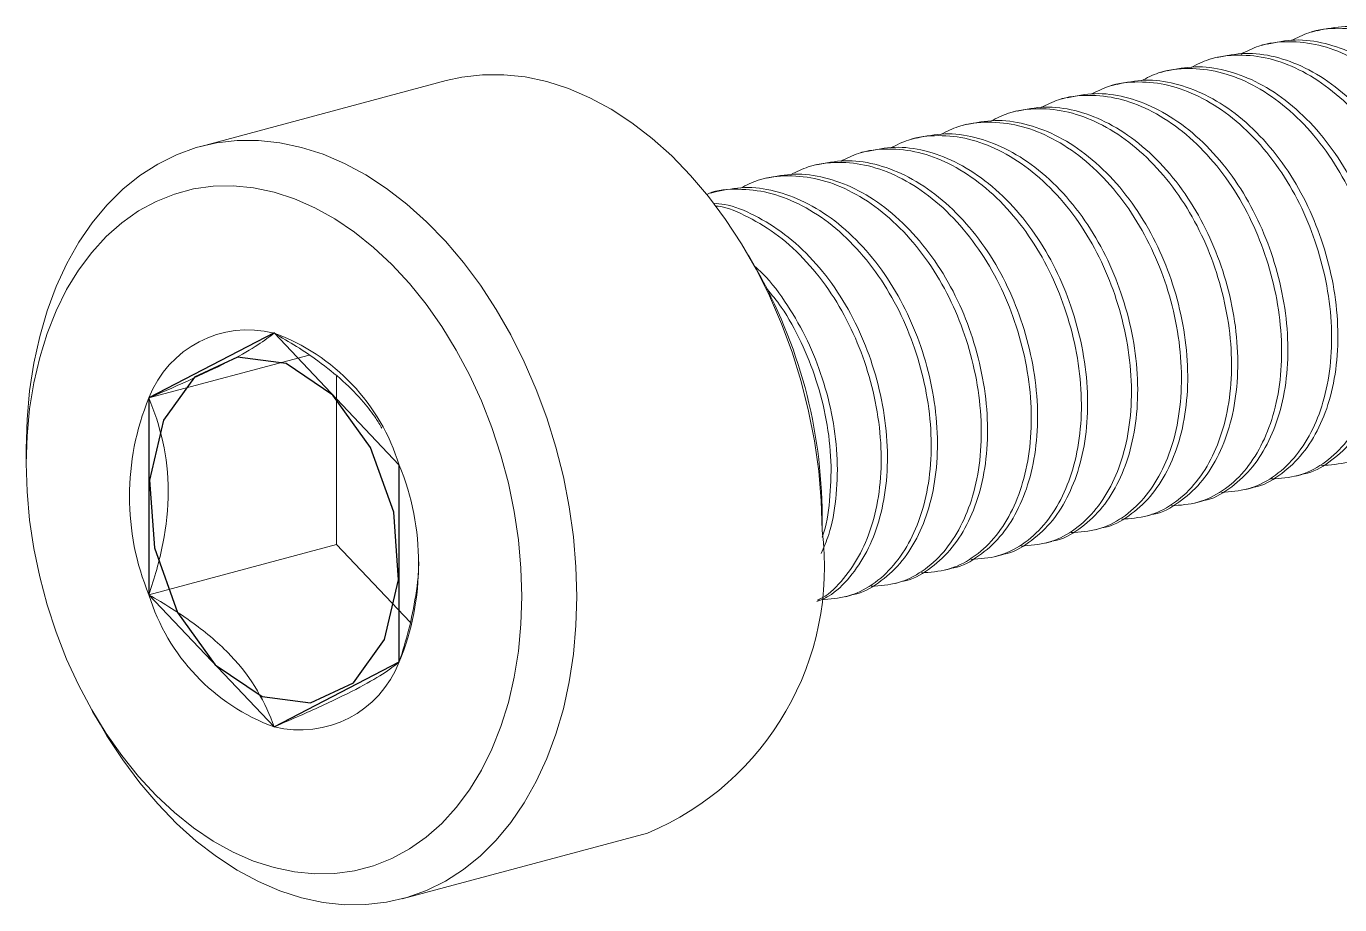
# Model space of a CAD drawing. Header units: millimetres. Extents: x -18 to 0.8, y -7 to 1.5.
# Drawn here: x -18.01 to -8.74, y -7 to -0.8 of the extents above; entities that cross this region are included whole.
import ezdxf

# ---------------------------------------------------------------- set-up
doc = ezdxf.new("R2010")
doc.units = ezdxf.units.MM
doc.linetypes.add('CENTERX2', pattern=[20.32, 12.7, -2.54, 2.54, -2.54])

msp = doc.modelspace()

# ---------------------------------------------------------------- linework, layer by layer
at = {"color": 7, "linetype": 'Continuous', "lineweight": 15}
for p, q in [((-8.8942, -0.83), (-8.9384, -0.8418)), ((-9.2478, -0.9247), (-9.2919, -0.9365)), ((-9.6013, -1.0194), (-9.6455, -1.0312)), ((-15.0482, -1.1846), (-16.7807, -1.6487)), ((-9.9549, -1.1141), (-9.9991, -1.126)), ((-10.3084, -1.2088), (-10.3526, -1.2207)), ((-10.662, -1.3036), (-10.7062, -1.3154)), ((-11.0155, -1.3983), (-11.0597, -1.4101)), ((-11.3691, -1.493), (-11.4133, -1.5048)), ((-11.7226, -1.5877), (-11.7668, -1.5996)), ((-12.0762, -1.6824), (-12.1204, -1.6943)), ((-12.4297, -1.7772), (-12.4739, -1.789)), ((-12.7833, -1.8719), (-12.8275, -1.8837)), ((-13.1368, -1.9666), (-13.181, -1.9784)), ((-12.8609, -2.5078), (-12.9129, -2.4176)), ((-16.0159, -3.1219), (-17.1473, -3.4251)), ((-15.8215, -3.2704), (-15.8215, -4.4605)), ((-18.0135, -3.7841), (-18.0135, -3.8883)), ((-9.0459, -3.9764), (-9.0017, -3.9646)), ((-9.3995, -4.0711), (-9.3553, -4.0593)), ((-9.753, -4.1658), (-9.7088, -4.154)), ((-12.392, -4.3619), (-12.392, -4.2577)), ((-10.1066, -4.2606), (-10.0624, -4.2487)), ((-10.4601, -4.3553), (-10.4159, -4.3434)), ((-10.8137, -4.45), (-10.7695, -4.4382)), ((-15.8215, -4.4605), (-17.1473, -4.8157)), ((-15.8215, -4.4605), (-15.3014, -5.0089)), ((-11.1672, -4.5447), (-11.123, -4.5329)), ((-11.5208, -4.6394), (-11.4766, -4.6276)), ((-11.8743, -4.7342), (-11.8302, -4.7223)), ((-12.2279, -4.8289), (-12.1837, -4.817)), ((-17.5447, -5.6382), (-17.4926, -5.7284)), ((-15.3573, -6.9614), (-13.6249, -6.4973))]:
    msp.add_line(p, q, dxfattribs=at)
at = {"color": 7, "linetype": 'Continuous'}
for p, q in [((-16.2635, -2.9665), (-17.1473, -3.4251)), ((-15.3796, -3.8987), (-16.2635, -2.9665)), ((-17.1473, -3.4251), (-17.1473, -4.8157)), ((-15.3796, -5.2893), (-15.3796, -3.8987)), ((-17.1473, -4.8157), (-16.2635, -5.7478)), ((-16.2635, -5.7478), (-15.3796, -5.2893))]:
    msp.add_line(p, q, dxfattribs=at)
at = {"color": 7, "linetype": 'Continuous', "lineweight": 15, "flags": 128}
for points in [[(-12.392, -4.3619), (-12.398, -4.1524), (-12.416, -3.941), (-12.4458, -3.729), (-12.4872, -3.5177), (-12.5401, -3.3083), (-12.604, -3.1023), (-12.6786, -2.9008), (-12.7634, -2.7051), (-12.8579, -2.5164), (-12.9616, -2.3359), (-13.0737, -2.1646), (-13.1936, -2.0037), (-13.3206, -1.8541), (-13.4538, -1.7167), (-13.5924, -1.5925), (-13.7357, -1.4821), (-13.8826, -1.3863), (-14.0324, -1.3056), (-14.184, -1.2405), (-14.3366, -1.1915), (-14.4892, -1.1588), (-14.6408, -1.1426), (-14.7905, -1.143), (-14.9375, -1.1601), (-15.0482, -1.1846)], [(-18.0135, -3.7841), (-18.0076, -3.5778), (-17.9896, -3.376), (-17.9598, -3.18), (-17.9184, -2.9909), (-17.8655, -2.8098), (-17.8016, -2.638), (-17.727, -2.4765), (-17.6422, -2.3263), (-17.5476, -2.1882), (-17.444, -2.0632), (-17.3319, -1.9521), (-17.212, -1.8554), (-17.085, -1.7738), (-16.9518, -1.7079), (-16.8131, -1.6579), (-16.6699, -1.6243), (-16.5229, -1.6072), (-16.3732, -1.6067), (-16.2216, -1.6229), (-16.069, -1.6556), (-15.9164, -1.7046), (-15.7648, -1.7697), (-15.6151, -1.8504), (-15.4681, -1.9463), (-15.3249, -2.0566), (-15.1862, -2.1809), (-15.053, -2.3182), (-14.926, -2.4678), (-14.8061, -2.6287), (-14.694, -2.8), (-14.5904, -2.9805), (-14.4958, -3.1692), (-14.411, -3.3649), (-14.3364, -3.5664), (-14.2725, -3.7725), (-14.2196, -3.9818), (-14.1782, -4.1931), (-14.1484, -4.4051), (-14.1305, -4.6165), (-14.1245, -4.826)], [(-14.5134, -4.826), (-14.5193, -4.6275), (-14.5372, -4.4272), (-14.5669, -4.2263), (-14.6082, -4.0264), (-14.6608, -3.8287), (-14.7243, -3.6346), (-14.7983, -3.4455), (-14.8824, -3.2626), (-14.9759, -3.0871), (-15.0782, -2.9204), (-15.1885, -2.7634), (-15.3062, -2.6174), (-15.4305, -2.4832), (-15.5605, -2.3618), (-15.6952, -2.2541), (-15.8338, -2.1607), (-15.9754, -2.0823), (-16.1189, -2.0195), (-16.2635, -1.9726), (-16.408, -1.9421), (-16.5515, -1.928), (-16.6931, -1.9305), (-16.8317, -1.9496), (-16.9665, -1.9851), (-17.0964, -2.0369), (-17.2207, -2.1045), (-17.3384, -2.1875), (-17.4488, -2.2853), (-17.551, -2.3972), (-17.6445, -2.5226), (-17.7286, -2.6604), (-17.8026, -2.8099), (-17.8661, -2.9699), (-17.9187, -3.1394), (-17.96, -3.3173), (-17.9897, -3.5022), (-18.0076, -3.693), (-18.0135, -3.8883), (-18.0076, -4.0868), (-17.9897, -4.2872), (-17.96, -4.488), (-17.9187, -4.6879), (-17.8661, -4.8856), (-17.8026, -5.0797), (-17.7286, -5.2688), (-17.6445, -5.4518), (-17.551, -5.6272), (-17.4488, -5.794), (-17.3384, -5.9509), (-17.2207, -6.097), (-17.0964, -6.2311), (-16.9665, -6.3525), (-16.8317, -6.4602), (-16.6931, -6.5536), (-16.5515, -6.632), (-16.408, -6.6948), (-16.2635, -6.7417), (-16.1189, -6.7723), (-15.9754, -6.7863), (-15.8338, -6.7838), (-15.6952, -6.7647), (-15.5605, -6.7292), (-15.4305, -6.6774), (-15.3062, -6.6098), (-15.1885, -6.5269), (-15.0782, -6.4291), (-14.9759, -6.3171), (-14.8824, -6.1918), (-14.7983, -6.0539), (-14.7243, -5.9044), (-14.6608, -5.7444), (-14.6082, -5.5749), (-14.5669, -5.397), (-14.5372, -5.2121), (-14.5193, -5.0213), (-14.5134, -4.826)], [(-14.1245, -4.826), (-14.1305, -5.0323), (-14.1484, -5.2341), (-14.1782, -5.4301), (-14.2196, -5.6193), (-14.2725, -5.8003), (-14.3364, -5.9721), (-14.411, -6.1336), (-14.4958, -6.2839), (-14.5904, -6.4219), (-14.694, -6.5469), (-14.8061, -6.6581), (-14.926, -6.7547), (-15.053, -6.8363), (-15.1862, -6.9023), (-15.3249, -6.9522), (-15.4681, -6.9858), (-15.6151, -7.0029), (-15.7648, -7.0034), (-15.9164, -6.9872), (-16.069, -6.9545), (-16.2216, -6.9055), (-16.3732, -6.8404), (-16.5229, -6.7597), (-16.6699, -6.6639), (-16.8131, -6.5535), (-16.9518, -6.4292), (-17.085, -6.2919), (-17.212, -6.1423), (-17.3319, -5.9814), (-17.444, -5.8101), (-17.4926, -5.7284)]]:
    msp.add_lwpolyline(points, dxfattribs=at)
at = {"color": 7, "linetype": 'CENTERX2', "flags": 128}
msp.add_lwpolyline([(-15.4182, -4.2315), (-15.5814, -3.7739), (-15.8485, -3.405), (-16.1787, -3.1811), (-16.5219, -3.1362), (-16.8257, -3.2773), (-17.0439, -3.5827), (-17.1433, -4.006), (-17.1087, -4.4828), (-16.9455, -4.9405), (-16.6784, -5.3093), (-16.3482, -5.5332), (-16.005, -5.5781), (-15.7012, -5.4371), (-15.483, -5.1316), (-15.3836, -4.7083), (-15.4182, -4.2315)], dxfattribs=at)
at = {"color": 7, "linetype": 'Continuous', "lineweight": 15}
for centre, radius, start, end in [((-15.9376, -4.2699), 3.5456, 0.19639, 29.79953), ((-16.4452, -3.6975), 0.7532, 76.03997, 158.79495), ((-16.7617, -4.3242), 1.4462, 17.11179, 69.84591), ((-15.457, -4.1204), 1.8277, 157.64029, 202.35971), ((-17.0699, -4.594), 1.8277, 337.64029, 22.35971), ((-14.4082, -4.6214), 2.0328, 292.66437, 7.33414), ((-15.7652, -4.3901), 1.4462, 197.11179, 249.84591), ((-16.0818, -5.0168), 0.7532, 256.03997, 338.79495)]:
    msp.add_arc(centre, radius, start, end, dxfattribs=at)
for points, knots in [([(-8.157, -3.7129), (-8.0941, -3.7086), (-7.9661, -3.6998), (-7.7921, -3.614), (-7.6406, -3.4784), (-7.5205, -3.2972), (-7.4329, -3.0783), (-7.3828, -2.8263), (-7.3733, -2.5475), (-7.4062, -2.2574), (-7.4786, -1.9726), (-7.5858, -1.7015), (-7.7275, -1.4503), (-7.9019, -1.2266), (-8.1012, -1.0431), (-8.3136, -0.9105), (-8.5296, -0.8307), (-8.7448, -0.8071), (-8.9323, -0.8283), (-9.0378, -0.8814), (-9.0787, -0.902)], [0, 0, 0, 0, 0.056083, 0.114084, 0.171698, 0.227814, 0.282695, 0.339425, 0.397297, 0.455168, 0.511899, 0.56678, 0.622896, 0.680509, 0.73851, 0.795742, 0.851138, 0.906533, 0.963765, 1, 1, 1, 1]), ([(-7.9415, -3.6784), (-7.9367, -3.6778), (-7.8676, -3.6693), (-7.7487, -3.599), (-7.5962, -3.4674), (-7.4763, -3.2851), (-7.3887, -3.0665), (-7.3386, -2.8144), (-7.3291, -2.5357), (-7.362, -2.2456), (-7.4345, -1.9608), (-7.5416, -1.6897), (-7.6833, -1.4385), (-7.8577, -1.2147), (-8.057, -1.0314), (-8.2695, -0.8983), (-8.4851, -0.82), (-8.6962, -0.7916), (-8.829, -0.8187), (-8.8938, -0.832)], [0, 0, 0, 0, 0.004808, 0.068708, 0.132181, 0.194005, 0.254467, 0.316968, 0.380725, 0.444482, 0.506983, 0.567446, 0.629269, 0.692742, 0.756643, 0.819695, 0.880725, 0.941755, 1, 1, 1, 1]), ([(-8.5106, -3.8076), (-8.4476, -3.8033), (-8.3196, -3.7946), (-8.1456, -3.7087), (-7.9942, -3.5731), (-7.874, -3.3919), (-7.7865, -3.173), (-7.7364, -2.921), (-7.7269, -2.6423), (-7.7598, -2.3522), (-7.8322, -2.0673), (-7.9394, -1.7962), (-8.081, -1.545), (-8.2555, -1.3213), (-8.4548, -1.1378), (-8.6672, -1.0052), (-8.8832, -0.9254), (-9.0984, -0.9018), (-9.2859, -0.923), (-9.3913, -0.9761), (-9.4322, -0.9967)], [0, 0, 0, 0, 0.0560833, 0.1140843, 0.1716982, 0.227814, 0.282695, 0.3394254, 0.3972969, 0.4551683, 0.5118987, 0.5667798, 0.6228955, 0.6805094, 0.7385105, 0.7957424, 0.8511379, 0.9065334, 0.9637654, 1, 1, 1, 1]), ([(-8.295, -3.7731), (-8.2902, -3.7725), (-8.2212, -3.7641), (-8.1022, -3.6937), (-7.9498, -3.5621), (-7.8299, -3.3798), (-7.7423, -3.1612), (-7.6922, -2.9091), (-7.6827, -2.6304), (-7.7156, -2.3403), (-7.788, -2.0555), (-7.8952, -1.7844), (-8.0369, -1.5332), (-8.2113, -1.3095), (-8.4106, -1.1261), (-8.6231, -0.9931), (-8.8386, -0.9148), (-9.0498, -0.8864), (-9.1825, -0.9135), (-9.2473, -0.9267)], [0, 0, 0, 0, 0.004808, 0.068708, 0.132181, 0.194005, 0.254467, 0.316968, 0.380725, 0.444482, 0.506983, 0.567446, 0.629269, 0.692742, 0.756643, 0.819695, 0.880725, 0.941755, 1, 1, 1, 1]), ([(-8.8641, -3.9023), (-8.8012, -3.898), (-8.6732, -3.8893), (-8.4992, -3.8034), (-8.3478, -3.6678), (-8.2276, -3.4866), (-8.14, -3.2677), (-8.0899, -3.0157), (-8.0804, -2.737), (-8.1133, -2.4469), (-8.1858, -2.1621), (-8.2929, -1.8909), (-8.4346, -1.6398), (-8.609, -1.416), (-8.8083, -1.2326), (-9.0207, -1.0999), (-9.2367, -1.0202), (-9.4519, -0.9965), (-9.6394, -1.0177), (-9.7449, -1.0708), (-9.7858, -1.0914)], [0, 0, 0, 0, 0.056083, 0.114084, 0.171698, 0.227814, 0.282695, 0.339425, 0.397297, 0.455168, 0.511899, 0.56678, 0.622896, 0.680509, 0.73851, 0.795742, 0.851138, 0.906533, 0.963765, 1, 1, 1, 1]), ([(-8.6486, -3.8678), (-8.6438, -3.8672), (-8.5747, -3.8588), (-8.4558, -3.7884), (-8.3034, -3.6568), (-8.1834, -3.4745), (-8.0958, -3.2559), (-8.0457, -3.0038), (-8.0362, -2.7251), (-8.0691, -2.435), (-8.1416, -2.1502), (-8.2487, -1.8791), (-8.3904, -1.6279), (-8.5648, -1.4042), (-8.7641, -1.2208), (-8.9766, -1.0878), (-9.1922, -1.0095), (-9.4033, -0.9811), (-9.5361, -1.0082), (-9.6009, -1.0214)], [0, 0, 0, 0, 0.004808, 0.068708, 0.132181, 0.194005, 0.254467, 0.316968, 0.380725, 0.444482, 0.506983, 0.567446, 0.629269, 0.692742, 0.756643, 0.819695, 0.880725, 0.941755, 1, 1, 1, 1]), ([(-9.2177, -3.997), (-9.1548, -3.9927), (-9.0267, -3.984), (-8.8527, -3.8981), (-8.7013, -3.7626), (-8.5811, -3.5813), (-8.4936, -3.3624), (-8.4435, -3.1104), (-8.434, -2.8317), (-8.4669, -2.5416), (-8.5393, -2.2568), (-8.6465, -1.9857), (-8.7882, -1.7345), (-8.9626, -1.5108), (-9.1619, -1.3273), (-9.3743, -1.1947), (-9.5903, -1.1149), (-9.8055, -1.0912), (-9.993, -1.1125), (-10.0984, -1.1655), (-10.1393, -1.1861)], [0, 0, 0, 0, 0.056083, 0.114084, 0.171698, 0.227814, 0.282695, 0.339425, 0.397297, 0.455168, 0.511899, 0.56678, 0.622896, 0.680509, 0.73851, 0.795742, 0.851138, 0.906533, 0.963765, 1, 1, 1, 1]), ([(-9.0021, -3.9625), (-8.9973, -3.9619), (-8.9283, -3.9535), (-8.8093, -3.8831), (-8.6569, -3.7515), (-8.537, -3.5693), (-8.4494, -3.3506), (-8.3993, -3.0986), (-8.3898, -2.8199), (-8.4227, -2.5298), (-8.4951, -2.2449), (-8.6023, -1.9738), (-8.744, -1.7226), (-8.9184, -1.4989), (-9.1177, -1.3155), (-9.3302, -1.1825), (-9.5457, -1.1042), (-9.7569, -1.0758), (-9.8896, -1.1029), (-9.9544, -1.1161)], [0, 0, 0, 0, 0.004808, 0.068708, 0.132181, 0.194005, 0.254467, 0.316968, 0.380725, 0.444482, 0.506983, 0.567446, 0.629269, 0.692742, 0.756643, 0.819695, 0.880725, 0.941755, 1, 1, 1, 1]), ([(-9.5712, -4.0917), (-9.5083, -4.0874), (-9.3803, -4.0787), (-9.2063, -3.9928), (-9.0549, -3.8573), (-8.9347, -3.676), (-8.8472, -3.4571), (-8.797, -3.2051), (-8.7875, -2.9264), (-8.8204, -2.6363), (-8.8929, -2.3515), (-9, -2.0804), (-9.1417, -1.8292), (-9.3161, -1.6055), (-9.5155, -1.422), (-9.7278, -1.2894), (-9.9438, -1.2096), (-10.159, -1.186), (-10.3465, -1.2072), (-10.452, -1.2603), (-10.4929, -1.2808)], [0, 0, 0, 0, 0.0560833, 0.1140843, 0.1716982, 0.227814, 0.282695, 0.3394254, 0.3972969, 0.4551683, 0.5118987, 0.5667798, 0.6228955, 0.6805094, 0.7385105, 0.7957424, 0.8511379, 0.9065334, 0.9637654, 1, 1, 1, 1]), ([(-9.3557, -4.0573), (-9.3509, -4.0567), (-9.2818, -4.0482), (-9.1629, -3.9779), (-9.0105, -3.8463), (-8.8905, -3.664), (-8.8029, -3.4454), (-8.7528, -3.1933), (-8.7433, -2.9146), (-8.7762, -2.6245), (-8.8487, -2.3397), (-8.9558, -2.0685), (-9.0975, -1.8174), (-9.2719, -1.5936), (-9.4712, -1.4102), (-9.6837, -1.2772), (-9.8993, -1.1989), (-10.1104, -1.1705), (-10.2432, -1.1976), (-10.308, -1.2109)], [0, 0, 0, 0, 0.004808, 0.068708, 0.132181, 0.194005, 0.254467, 0.316968, 0.380725, 0.444482, 0.506983, 0.567446, 0.629269, 0.692742, 0.756643, 0.819695, 0.880725, 0.941755, 1, 1, 1, 1]), ([(-9.9248, -4.1865), (-9.8619, -4.1822), (-9.7338, -4.1734), (-9.5598, -4.0876), (-9.4084, -3.952), (-9.2882, -3.7708), (-9.2007, -3.5519), (-9.1506, -3.2999), (-9.1411, -3.0211), (-9.174, -2.731), (-9.2464, -2.4462), (-9.3536, -2.1751), (-9.4953, -1.9239), (-9.6697, -1.7002), (-9.869, -1.5167), (-10.0814, -1.3841), (-10.2974, -1.3043), (-10.5126, -1.2807), (-10.7001, -1.3019), (-10.8056, -1.355), (-10.8464, -1.3756)], [0, 0, 0, 0, 0.056083, 0.114084, 0.171698, 0.227814, 0.282695, 0.339425, 0.397297, 0.455168, 0.511899, 0.56678, 0.622896, 0.680509, 0.73851, 0.795742, 0.851138, 0.906533, 0.963765, 1, 1, 1, 1]), ([(-9.7093, -4.152), (-9.7044, -4.1514), (-9.6354, -4.1429), (-9.5164, -4.0726), (-9.364, -3.941), (-9.2441, -3.7587), (-9.1565, -3.5401), (-9.1064, -3.288), (-9.0969, -3.0093), (-9.1298, -2.7192), (-9.2022, -2.4344), (-9.3094, -2.1633), (-9.4511, -1.9121), (-9.6255, -1.6883), (-9.8248, -1.505), (-10.0373, -1.3719), (-10.2529, -1.2936), (-10.464, -1.2652), (-10.5967, -1.2924), (-10.6615, -1.3056)], [0, 0, 0, 0, 0.004808, 0.068708, 0.132181, 0.194005, 0.254467, 0.316968, 0.380725, 0.444482, 0.506983, 0.567446, 0.629269, 0.692742, 0.756643, 0.819695, 0.880725, 0.941755, 1, 1, 1, 1]), ([(-10.2783, -4.2812), (-10.2154, -4.2769), (-10.0874, -4.2682), (-9.9134, -4.1823), (-9.762, -4.0467), (-9.6418, -3.8655), (-9.5543, -3.6466), (-9.5041, -3.3946), (-9.4946, -3.1159), (-9.5275, -2.8258), (-9.6, -2.5409), (-9.7071, -2.2698), (-9.8488, -2.0186), (-10.0232, -1.7949), (-10.2226, -1.6114), (-10.4349, -1.4788), (-10.6509, -1.399), (-10.8661, -1.3754), (-11.0536, -1.3966), (-11.1591, -1.4497), (-11.2, -1.4703)], [0, 0, 0, 0, 0.056083, 0.114084, 0.171698, 0.227814, 0.282695, 0.339425, 0.397297, 0.455168, 0.511899, 0.56678, 0.622896, 0.680509, 0.73851, 0.795742, 0.851138, 0.906533, 0.963765, 1, 1, 1, 1]), ([(-10.0628, -4.2467), (-10.058, -4.2461), (-9.9889, -4.2377), (-9.87, -4.1673), (-9.7176, -4.0357), (-9.5977, -3.8534), (-9.5101, -3.6348), (-9.4599, -3.3827), (-9.4504, -3.104), (-9.4834, -2.8139), (-9.5558, -2.5291), (-9.6629, -2.258), (-9.8046, -2.0068), (-9.979, -1.7831), (-10.1783, -1.5997), (-10.3908, -1.4667), (-10.6064, -1.3884), (-10.8176, -1.36), (-10.9503, -1.3871), (-11.0151, -1.4003)], [0, 0, 0, 0, 0.004808, 0.068708, 0.132181, 0.194005, 0.254467, 0.316968, 0.380725, 0.444482, 0.506983, 0.567446, 0.629269, 0.692742, 0.756643, 0.819695, 0.880725, 0.941755, 1, 1, 1, 1]), ([(-10.6319, -4.3759), (-10.569, -4.3716), (-10.441, -4.3629), (-10.2669, -4.277), (-10.1155, -4.1415), (-9.9953, -3.9602), (-9.9078, -3.7413), (-9.8577, -3.4893), (-9.8482, -3.2106), (-9.8811, -2.9205), (-9.9535, -2.6357), (-10.0607, -2.3645), (-10.2024, -2.1134), (-10.3768, -1.8896), (-10.5761, -1.7062), (-10.7885, -1.5735), (-11.0045, -1.4938), (-11.2197, -1.4701), (-11.4072, -1.4913), (-11.5127, -1.5444), (-11.5536, -1.565)], [0, 0, 0, 0, 0.0560833, 0.1140843, 0.1716982, 0.227814, 0.282695, 0.3394254, 0.3972969, 0.4551683, 0.5118987, 0.5667798, 0.6228955, 0.6805094, 0.7385105, 0.7957424, 0.8511379, 0.9065334, 0.9637654, 1, 1, 1, 1]), ([(-10.4164, -4.3414), (-10.4115, -4.3408), (-10.3425, -4.3324), (-10.2235, -4.262), (-10.0711, -4.1304), (-9.9512, -3.9482), (-9.8636, -3.7295), (-9.8135, -3.4774), (-9.804, -3.1987), (-9.8369, -2.9086), (-9.9093, -2.6238), (-10.0165, -2.3527), (-10.1582, -2.1015), (-10.3326, -1.8778), (-10.5319, -1.6944), (-10.7444, -1.5614), (-10.96, -1.4831), (-11.1711, -1.4547), (-11.3038, -1.4818), (-11.3687, -1.495)], [0, 0, 0, 0, 0.004808, 0.068708, 0.132181, 0.194005, 0.254467, 0.316968, 0.380725, 0.444482, 0.506983, 0.567446, 0.629269, 0.692742, 0.756643, 0.819695, 0.880725, 0.941755, 1, 1, 1, 1]), ([(-10.9855, -4.4706), (-10.9225, -4.4663), (-10.7945, -4.4576), (-10.6205, -4.3717), (-10.4691, -4.2362), (-10.3489, -4.0549), (-10.2614, -3.836), (-10.2112, -3.584), (-10.2017, -3.3053), (-10.2347, -3.0152), (-10.3071, -2.7304), (-10.4142, -2.4593), (-10.5559, -2.2081), (-10.7303, -1.9844), (-10.9297, -1.8009), (-11.142, -1.6683), (-11.358, -1.5885), (-11.5732, -1.5649), (-11.7607, -1.5861), (-11.8662, -1.6391), (-11.9071, -1.6597)], [0, 0, 0, 0, 0.056083, 0.114084, 0.171698, 0.227814, 0.282695, 0.339425, 0.397297, 0.455168, 0.511899, 0.56678, 0.622896, 0.680509, 0.73851, 0.795742, 0.851138, 0.906533, 0.963765, 1, 1, 1, 1]), ([(-10.7699, -4.4361), (-10.7651, -4.4355), (-10.696, -4.4271), (-10.5771, -4.3567), (-10.4247, -4.2252), (-10.3048, -4.0429), (-10.2172, -3.8242), (-10.167, -3.5722), (-10.1575, -3.2935), (-10.1905, -3.0034), (-10.2629, -2.7185), (-10.37, -2.4474), (-10.5117, -2.1963), (-10.6861, -1.9725), (-10.8854, -1.7891), (-11.0979, -1.6561), (-11.3135, -1.5778), (-11.5247, -1.5494), (-11.6574, -1.5765), (-11.7222, -1.5897)], [0, 0, 0, 0, 0.004808, 0.068708, 0.132181, 0.194005, 0.254467, 0.316968, 0.380725, 0.444482, 0.506983, 0.567446, 0.629269, 0.692742, 0.756643, 0.819695, 0.880725, 0.941755, 1, 1, 1, 1]), ([(-11.339, -4.5653), (-11.2761, -4.5611), (-11.1481, -4.5523), (-10.974, -4.4665), (-10.8226, -4.3309), (-10.7025, -4.1496), (-10.6149, -3.9307), (-10.5648, -3.6787), (-10.5553, -3.4), (-10.5882, -3.1099), (-10.6606, -2.8251), (-10.7678, -2.554), (-10.9095, -2.3028), (-11.0839, -2.0791), (-11.2832, -1.8956), (-11.4956, -1.763), (-11.7116, -1.6832), (-11.9268, -1.6596), (-12.1143, -1.6808), (-12.2198, -1.7339), (-12.2607, -1.7545)], [0, 0, 0, 0, 0.056083, 0.114084, 0.171698, 0.227814, 0.282695, 0.339425, 0.397297, 0.455168, 0.511899, 0.56678, 0.622896, 0.680509, 0.73851, 0.795742, 0.851138, 0.906533, 0.963765, 1, 1, 1, 1]), ([(-11.1235, -4.5309), (-11.1186, -4.5303), (-11.0496, -4.5218), (-10.9306, -4.4515), (-10.7782, -4.3199), (-10.6583, -4.1376), (-10.5707, -3.919), (-10.5206, -3.6669), (-10.5111, -3.3882), (-10.544, -3.0981), (-10.6164, -2.8133), (-10.7236, -2.5421), (-10.8653, -2.291), (-11.0397, -2.0672), (-11.239, -1.8839), (-11.4515, -1.7508), (-11.6671, -1.6725), (-11.8782, -1.6441), (-12.0109, -1.6712), (-12.0758, -1.6845)], [0, 0, 0, 0, 0.004808, 0.068708, 0.132181, 0.194005, 0.254467, 0.316968, 0.380725, 0.444482, 0.506983, 0.567446, 0.629269, 0.692742, 0.756643, 0.819695, 0.880725, 0.941755, 1, 1, 1, 1]), ([(-11.6926, -4.6601), (-11.6296, -4.6558), (-11.5016, -4.647), (-11.3276, -4.5612), (-11.1762, -4.4256), (-11.056, -4.2444), (-10.9685, -4.0255), (-10.9183, -3.7735), (-10.9088, -3.4947), (-10.9418, -3.2046), (-11.0142, -2.9198), (-11.1213, -2.6487), (-11.263, -2.3975), (-11.4374, -2.1738), (-11.6368, -1.9903), (-11.8491, -1.8577), (-12.0651, -1.7779), (-12.2803, -1.7543), (-12.4678, -1.7755), (-12.5733, -1.8286), (-12.6142, -1.8492)], [0, 0, 0, 0, 0.056083, 0.114084, 0.171698, 0.227814, 0.282695, 0.339425, 0.397297, 0.455168, 0.511899, 0.56678, 0.622896, 0.680509, 0.73851, 0.795742, 0.851138, 0.906533, 0.963765, 1, 1, 1, 1]), ([(-11.477, -4.6256), (-11.4722, -4.625), (-11.4032, -4.6165), (-11.2842, -4.5462), (-11.1318, -4.4146), (-11.0119, -4.2323), (-10.9243, -4.0137), (-10.8742, -3.7616), (-10.8647, -3.4829), (-10.8976, -3.1928), (-10.97, -2.908), (-11.0771, -2.6369), (-11.2188, -2.3857), (-11.3933, -2.1619), (-11.5926, -1.9786), (-11.805, -1.8455), (-12.0206, -1.7672), (-12.2318, -1.7389), (-12.3645, -1.766), (-12.4293, -1.7792)], [0, 0, 0, 0, 0.004808, 0.068708, 0.132181, 0.194005, 0.254467, 0.316968, 0.380725, 0.444482, 0.506983, 0.567446, 0.629269, 0.692742, 0.756643, 0.819695, 0.880725, 0.941755, 1, 1, 1, 1]), ([(-11.8306, -4.7203), (-11.8257, -4.7197), (-11.7567, -4.7113), (-11.6378, -4.6409), (-11.4853, -4.5093), (-11.3654, -4.327), (-11.2778, -4.1084), (-11.2277, -3.8563), (-11.2182, -3.5776), (-11.2511, -3.2875), (-11.3235, -3.0027), (-11.4307, -2.7316), (-11.5724, -2.4804), (-11.7468, -2.2567), (-11.9461, -2.0733), (-12.1586, -1.9403), (-12.3742, -1.862), (-12.5853, -1.8336), (-12.718, -1.8607), (-12.7829, -1.8739)], [0, 0, 0, 0, 0.004808, 0.068708, 0.132181, 0.194005, 0.254467, 0.316968, 0.380725, 0.444482, 0.506983, 0.567446, 0.629269, 0.692742, 0.756643, 0.819695, 0.880725, 0.941755, 1, 1, 1, 1]), ([(-12.1841, -4.815), (-12.1793, -4.8144), (-12.1103, -4.806), (-11.9913, -4.7356), (-11.8389, -4.604), (-11.719, -4.4218), (-11.6314, -4.2031), (-11.5813, -3.951), (-11.5718, -3.6723), (-11.6047, -3.3822), (-11.6771, -3.0974), (-11.7842, -2.8263), (-11.9259, -2.5751), (-12.1004, -2.3514), (-12.2997, -2.168), (-12.5121, -2.035), (-12.7277, -1.9567), (-12.9389, -1.9283), (-13.0716, -1.9554), (-13.1364, -1.9686)], [0, 0, 0, 0, 0.004808, 0.068708, 0.132181, 0.194005, 0.254467, 0.316968, 0.380725, 0.444482, 0.506983, 0.567446, 0.629269, 0.692742, 0.756643, 0.819695, 0.880725, 0.941755, 1, 1, 1, 1]), ([(-12.0461, -4.7548), (-11.9832, -4.7505), (-11.8552, -4.7418), (-11.6811, -4.6559), (-11.5297, -4.5203), (-11.4096, -4.3391), (-11.322, -4.1202), (-11.2719, -3.8682), (-11.2624, -3.5895), (-11.2953, -3.2994), (-11.3677, -3.0146), (-11.4749, -2.7434), (-11.6166, -2.4923), (-11.791, -2.2685), (-11.9903, -2.085), (-12.2027, -1.9524), (-12.4187, -1.8727), (-12.6339, -1.849), (-12.8214, -1.8702), (-12.9269, -1.9233), (-12.9678, -1.9439)], [0, 0, 0, 0, 0.056083, 0.114084, 0.171698, 0.227814, 0.282695, 0.339425, 0.397297, 0.455168, 0.511899, 0.56678, 0.622896, 0.680509, 0.73851, 0.795742, 0.851138, 0.906533, 0.963765, 1, 1, 1, 1]), ([(-12.3997, -4.8495), (-12.3367, -4.8452), (-12.2087, -4.8365), (-12.0347, -4.7506), (-11.8833, -4.6151), (-11.7631, -4.4338), (-11.6756, -4.2149), (-11.6255, -3.9629), (-11.616, -3.6842), (-11.6489, -3.3941), (-11.7213, -3.1093), (-11.8284, -2.8382), (-11.9701, -2.587), (-12.1445, -2.3633), (-12.3439, -2.1797), (-12.5562, -2.0473), (-12.7724, -1.9667), (-12.9867, -1.9461), (-13.1354, -1.9547), (-13.2048, -1.9864), (-13.2087, -1.9882)], [0, 0, 0, 0, 0.0579829, 0.1179486, 0.177514, 0.2355305, 0.2922705, 0.3509225, 0.4107541, 0.4705858, 0.5292378, 0.5859778, 0.6439943, 0.7035597, 0.7635253, 0.8226958, 0.8799677, 0.9372396, 0.9964101, 1, 1, 1, 1]), ([(-12.4287, -4.8632), (-12.4011, -4.8516), (-12.3144, -4.8151), (-12.1934, -4.6958), (-12.0723, -4.5172), (-11.985, -4.2976), (-11.9348, -4.0458), (-11.9253, -3.7671), (-11.9582, -3.477), (-12.0306, -3.1921), (-12.1378, -2.921), (-12.2795, -2.6698), (-12.4539, -2.4463), (-12.6533, -2.2621), (-12.8655, -2.1322), (-13.037, -2.0611), (-13.134, -2.0526), (-13.1602, -2.0503)], [0, 0, 0, 0, 0.034158, 0.107609, 0.17915, 0.249118, 0.321442, 0.395222, 0.469001, 0.541326, 0.611293, 0.682834, 0.756285, 0.83023, 0.903194, 0.973817, 1, 1, 1, 1]), ([(-12.4278, -4.8538), (-12.4157, -4.8484), (-12.3448, -4.8169), (-12.238, -4.7067), (-12.1164, -4.5293), (-12.0292, -4.3094), (-11.979, -4.0577), (-11.9695, -3.7789), (-12.0024, -3.4888), (-12.0748, -3.204), (-12.182, -2.9329), (-12.3237, -2.6816), (-12.4981, -2.4582), (-12.6975, -2.2735), (-12.9097, -2.1453), (-13.0621, -2.0779), (-13.1402, -2.0696), (-13.1474, -2.0688)], [0, 0, 0, 0, 0.015812, 0.092157, 0.166517, 0.239241, 0.314415, 0.391101, 0.467788, 0.542962, 0.615686, 0.690046, 0.766391, 0.843249, 0.919088, 0.992494, 1, 1, 1, 1]), ([(-12.3988, -4.5237), (-12.3798, -4.4802), (-12.3296, -4.3649), (-12.2893, -4.1395), (-12.2786, -3.8621), (-12.3118, -3.5716), (-12.3843, -3.287), (-12.4911, -3.0152), (-12.634, -2.7666), (-12.7627, -2.5895), (-12.8485, -2.5132), (-12.8675, -2.4963)], [0, 0, 0, 0, 0.0765651, 0.2030251, 0.3320285, 0.461032, 0.587492, 0.7098295, 0.8349193, 0.9633488, 1, 1, 1, 1]), ([(-12.3927, -4.4093), (-12.3917, -4.4068), (-12.3613, -4.3309), (-12.3352, -4.1499), (-12.3223, -3.8743), (-12.3562, -3.5834), (-12.4282, -3.2985), (-12.5363, -3.0286), (-12.655, -2.8087), (-12.7481, -2.6952), (-12.7832, -2.6525)], [0, 0, 0, 0, 0.005095, 0.156002, 0.309945, 0.463888, 0.614796, 0.760784, 0.910056, 1, 1, 1, 1]), ([(-16.2635, -2.9665), (-16.2926, -2.9917), (-16.3294, -3.0192), (-16.4272, -3.0821), (-16.4901, -3.1183), (-16.721, -3.2383), (-16.9282, -3.3315), (-17.1473, -3.4251)], [0, 0, 0, 0, 0.25, 0.25, 0.5, 0.5, 1, 1, 1, 1]), ([(-15.5011, -3.6396), (-15.5152, -3.6158), (-15.5518, -3.5538), (-15.6397, -3.4409), (-15.7735, -3.3031), (-15.9373, -3.1726), (-16.1031, -3.0605), (-16.2098, -2.998), (-16.2635, -2.9665)], [0, 0, 0, 0, 0.094884, 0.246442, 0.45302, 0.666502, 0.832487, 1, 1, 1, 1]), ([(-17.1473, -4.8157), (-17.1078, -4.6973), (-17.0731, -4.5746), (-17.0245, -4.3292), (-17.0106, -4.2061), (-17.0106, -3.9612), (-17.0245, -3.8459), (-17.0732, -3.6259), (-17.1079, -3.522), (-17.1473, -3.4251)], [0, 0, 0, 0, 0.25, 0.25, 0.5, 0.5, 0.75, 0.75, 1, 1, 1, 1]), ([(-15.3796, -5.2893), (-15.3559, -5.2147), (-15.3069, -5.0603), (-15.2596, -4.8177), (-15.2375, -4.6446), (-15.2432, -4.5605), (-15.2434, -4.5575)], [0, 0, 0, 0, 0.3112407, 0.6444532, 0.9875175, 1, 1, 1, 1]), ([(-17.1473, -4.8157), (-17.0384, -4.8778), (-16.9339, -4.9432), (-16.7392, -5.0845), (-16.6476, -5.162), (-16.4156, -5.406), (-16.3222, -5.5798), (-16.2635, -5.7478)], [0, 0, 0, 0, 0.25, 0.25, 0.5, 0.5, 1, 1, 1, 1]), ([(-16.2635, -5.7478), (-16.1545, -5.7013), (-16.05, -5.6556), (-15.8553, -5.5667), (-15.7638, -5.5228), (-15.5317, -5.4026), (-15.4383, -5.3398), (-15.3796, -5.2893)], [0, 0, 0, 0, 0.25, 0.25, 0.5, 0.5, 1, 1, 1, 1])]:
    msp.add_open_spline(points, degree=3, knots=knots, dxfattribs=at)

doc.saveas('drawing.dxf')
